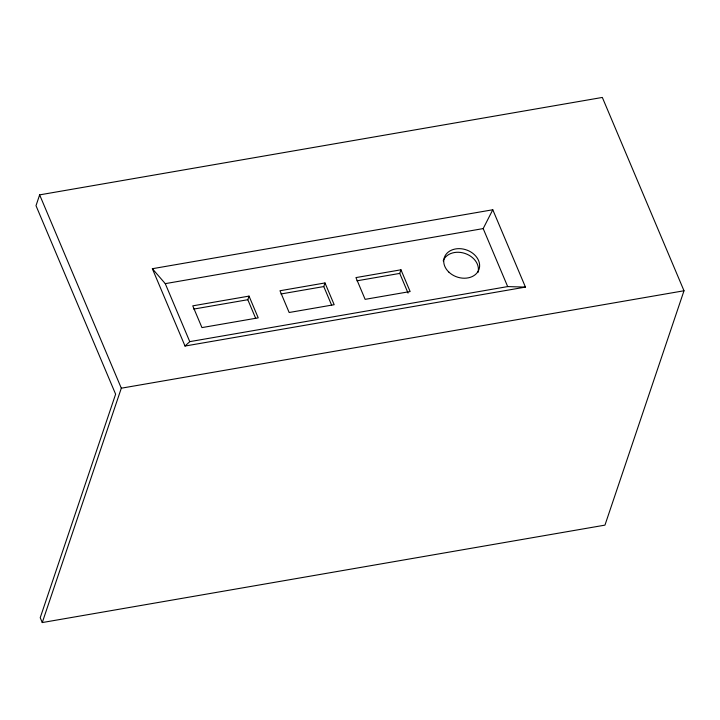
<?xml version="1.0" encoding="UTF-8"?>
<svg xmlns="http://www.w3.org/2000/svg" width="720" height="720" viewBox="0 0 720 720"><rect width="100%" height="100%" fill="white"/><g stroke="black" fill="none" stroke-linecap="round" stroke-linejoin="round"><path stroke-width="1.08" d="M39.645 194.868L36 205.686L115.623 394.182L40.221 617.724L42.264 622.557L604.953 525.132L684 290.763L602.334 97.443L39.645 194.868L121.311 388.197L42.264 622.557M255.69 318.357L247.815 299.718L249.03 296.109L192.762 305.847L201.951 327.6L258.219 317.853L249.03 296.109M331.65 305.199L323.775 286.56L324.99 282.951L279.981 290.745L289.161 312.498L334.179 304.704L324.99 282.951M408.051 293.085L399.744 273.411L400.959 269.802L355.941 277.596L365.13 299.349L410.139 291.546L400.959 269.802M525.447 287.1L507.681 286.587L483.183 228.591L492.786 209.763L152.361 268.713L185.022 346.041L525.447 287.1L492.786 209.763M185.022 346.041L189.765 341.64L507.681 286.587M152.361 268.713L165.267 283.644L483.183 228.591M193.752 309.078L247.815 299.718M280.962 293.976L323.775 286.56M356.922 280.818L399.744 273.411M121.311 388.197L684 290.763M165.267 283.644L189.765 341.64M443.196 260.883A18.324 14.337 18.6 0 1 464.967 253.44A18.324 14.337 18.6 0 1 477.945 272.493M448.965 272.214A18.324 14.337 18.6 0 0 479.016 269.361A18.324 14.337 18.6 0 0 457.038 248.742A18.324 14.337 18.6 0 0 448.965 272.214"/></g></svg>
